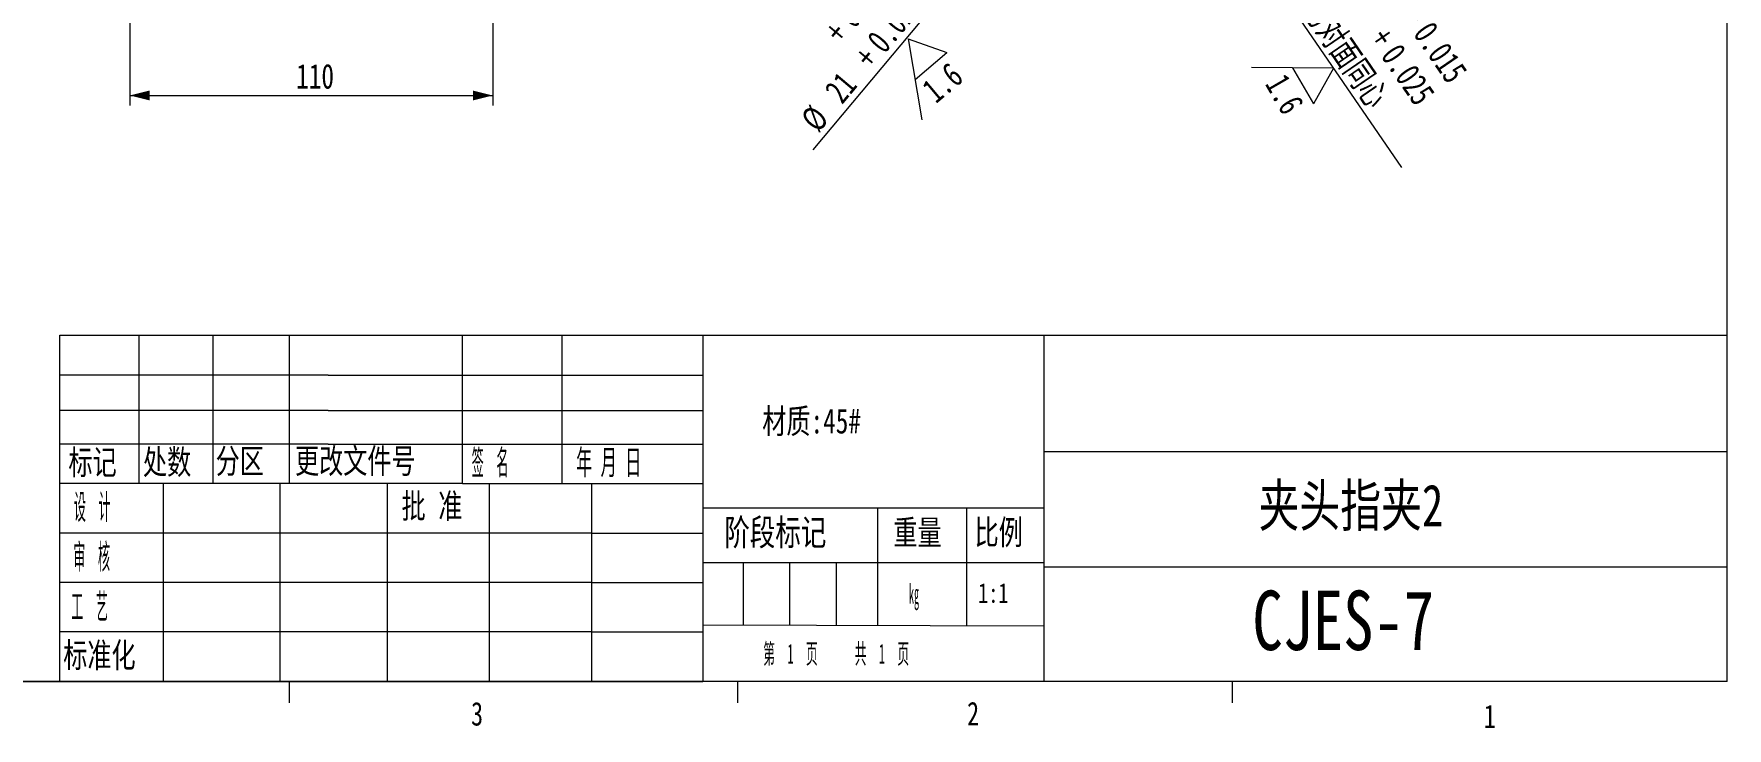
# Model space of a CAD drawing. Header units: millimetres. Extents: x 8 to 270, y 5 to 208.
# Drawn here: x 98.9 to 270, y 5.2 to 75.4 of the extents above; entities that cross this region are included whole.
import ezdxf

# ---------------------------------------------------------------- set-up
doc = ezdxf.new("R2010")
doc.units = ezdxf.units.MM
doc.styles.add('SLDTEXTSTYLE0', font='TXT', dxfattribs={"width": 0.75})
doc.styles.add('SLDTEXTSTYLE6', font='TXT', dxfattribs={"width": 0.5})
doc.styles.add('SLDTEXTSTYLE7', font='TXT', dxfattribs={"width": 0.375})
doc.styles.add('SLDTEXTSTYLE8', font='TXT', dxfattribs={"width": 0.458333})
doc.dimstyles.new('SLDDIMSTYLE10', dxfattribs={"dimtxt": 2.5, "dimasz": 2, "dimexe": 0, "dimexo": 0.0625, "dimtad": 1, "dimtoh": 1, "dimdec": 3, "dimlfac": 3, "dimzin": 12, "dimdsep": 46, "dimtxsty": 'SLDTEXTSTYLE0', "dimsah": 1, "dimcen": 0.09, "dimadec": 0, "dimazin": 0, "dimtol": 1, "dimtp": 0.015, "dimtm": -0.025, "dimtfac": 1, "dimtdec": 3, "dimtmove": 0, "dimatfit": 3, "dimfxl": 1, "dimtolj": 1, "dimarcsym": 0})
doc.dimstyles.new('SLDDIMSTYLE2', dxfattribs={"dimtxt": 2.5, "dimasz": 2, "dimexe": 0, "dimexo": 0.0625, "dimtad": 1, "dimtoh": 1, "dimlfac": 3, "dimzin": 12, "dimdsep": 46, "dimtxsty": 'SLDTEXTSTYLE0', "dimsah": 1, "dimcen": 0.09, "dimadec": 0, "dimazin": 0, "dimtfac": 1, "dimtofl": 0, "dimtmove": 0, "dimatfit": 3, "dimfxl": 1, "dimtolj": 1, "dimtzin": 12, "dimarcsym": 0})

# ---------------------------------------------------------------- blocks, each defined once
blk = doc.blocks.new('*D18')
at = {"color": 7, "linetype": 'Continuous', "lineweight": 0}
for p, q in [((145.25, 107.77), (145.25, 68.17)), ((108.59, 88.89), (108.59, 68.17)), ((108.59, 69.17), (145.25, 69.17))]:
    blk.add_line(p, q, dxfattribs=at)
for points in [[(108.59, 69.17), (110.59, 68.67), (110.59, 69.67)], [(145.25, 69.17), (143.25, 69.67), (143.25, 68.67)]]:
    blk.add_solid(points, dxfattribs=at)
at = {"color": 7, "linetype": 'Continuous', "lineweight": 0, "insert": (125.39, 72.36), "char_height": 2.5, "attachment_point": 1, "style": 'SLDTEXTSTYLE0'}
blk.add_mtext('110', dxfattribs=at)
blk = doc.blocks.new('*D46')
at = {"color": 7, "linetype": 'Continuous', "lineweight": 0}
for q in [(201.89, 113.28), (237.08, 61.9)]:
    blk.add_line((206.41, 106.68), q, dxfattribs=at)
for points in [[(201.89, 113.28), (202.61, 111.34), (203.43, 111.91)], [(206.41, 106.68), (205.69, 108.61), (204.87, 108.04)]]:
    blk.add_solid(points, dxfattribs=at)
at = {"color": 7, "linetype": 'Continuous', "lineweight": 0, "char_height": 2.5, "attachment_point": 1, "rotation": 304.4088, "style": 'SLDTEXTSTYLE0'}
for s, insert in [('%%c', (231.11, 83.2)), ('通与对面同心', (227.7, 81.16)), ('24', (233.24, 80.09)), ('+', (239.13, 78.53)), ('+', (235.85, 76.29)), ('0.015', (240.27, 76.86)), ('0.025', (236.99, 74.62))]:
    blk.add_mtext(s, dxfattribs=dict(at, insert=insert))
blk = doc.blocks.new('*D47')
at = {"color": 7, "linetype": 'Continuous', "lineweight": 0}
for q in [(202.71, 93.68), (177.61, 63.68)]:
    blk.add_line((198.22, 88.31), q, dxfattribs=at)
for points in [[(202.71, 93.68), (201.04, 92.47), (201.81, 91.83)], [(198.22, 88.31), (199.88, 89.53), (199.12, 90.17)]]:
    blk.add_solid(points, dxfattribs=at)
at = {"color": 7, "linetype": 'Continuous', "lineweight": 0, "char_height": 2.5, "attachment_point": 1, "rotation": 50.0899, "style": 'SLDTEXTSTYLE0'}
for s, insert in [('通', (188.23, 81.27)), ('0.015', (179.86, 77.44)), ('0.025', (182.9, 74.89)), ('+', (178.56, 75.89)), ('+', (181.6, 73.34)), ('21', (178.64, 69.8)), ('%%c', (176.22, 66.91))]:
    blk.add_mtext(s, dxfattribs=dict(at, insert=insert))
blk = doc.blocks.new('SW_SFSYMBOL_0')
at = {"color": 0, "linetype": 'Continuous', "lineweight": 0}
for p, q in [((-3.23, 7.13), (0.68, 5.75)), ((-3.23, 7.13), (-1.87, -1.05)), ((-2.55, 3.04), (0.68, 5.75))]:
    blk.add_line(p, q, dxfattribs=at)
at = {"color": 0, "linetype": 'Continuous', "lineweight": 0, "insert": (-2.05, 2.45), "char_height": 2.5, "attachment_point": 1, "rotation": 40, "style": 'SLDTEXTSTYLE0'}
blk.add_mtext('1.6', dxfattribs=at)
blk = doc.blocks.new('SW_SFSYMBOL_1')
at = {"color": 0, "linetype": 'Continuous', "lineweight": 0}
for p, q in [((7.58, 1.95), (-0.71, 2.02)), ((3.44, 1.98), (5.54, -1.66)), ((7.58, 1.95), (5.54, -1.66))]:
    blk.add_line(p, q, dxfattribs=at)
at = {"color": 0, "linetype": 'Continuous', "lineweight": 0, "insert": (2.77, 1.6), "char_height": 2.5, "attachment_point": 1, "rotation": 300, "style": 'SLDTEXTSTYLE0'}
blk.add_mtext('1.6', dxfattribs=at)

msp = doc.modelspace()

# ---------------------------------------------------------------- linework, layer by layer
at = {"color": 7, "linetype": 'Continuous', "lineweight": 0}
for p, q in [((270.000146, 9.958659), (270.000146, 208.078659)), ((101.497886, 44.958659), (270.000146, 44.958659)), ((101.497886, 9.958659), (101.497886, 44.958659)), ((109.490574, 44.958659), (109.490574, 29.958659)), ((116.954507, 44.958659), (116.954507, 29.958659)), ((124.689856, 44.958659), (124.689856, 29.958659)), ((142.196173, 29.958659), (142.196173, 44.958659)), ((152.238556, 44.958659), (152.238556, 29.958659)), ((166.480025, 44.958659), (166.480025, 9.958659)), ((200.962735, 44.958659), (200.962735, 9.958659)), ((128.618609, 40.912902), (101.497886, 40.912902)), ((128.618609, 40.912902), (166.480025, 40.912902)), ((128.618609, 37.354046), (101.497886, 37.354046)), ((128.618609, 37.354046), (166.480025, 37.354046)), ((128.618609, 33.922291), (101.497886, 33.922291)), ((128.618609, 33.922291), (166.480025, 33.922291)), ((270.000146, 33.158659), (200.962735, 33.158659)), ((142.196173, 29.958659), (101.497886, 29.958659)), ((111.933316, 29.958659), (111.933316, 9.958659)), ((123.739901, 29.958659), (123.739901, 9.958659)), ((134.596532, 29.958659), (134.596532, 9.958659)), ((142.196173, 29.958659), (166.480025, 29.958659)), ((144.91033, 29.958659), (144.91033, 9.958659)), ((155.224129, 29.958659), (155.224129, 9.958659)), ((200.962735, 27.458659), (166.480025, 27.458659)), ((184.141346, 27.458659), (184.141346, 15.587181)), ((193.128765, 27.458659), (193.128765, 15.56405)), ((134.596532, 24.958659), (101.497886, 24.958659)), ((144.91033, 24.958659), (134.596532, 24.958659)), ((155.224129, 24.958659), (144.91033, 24.958659)), ((155.224129, 24.958659), (166.480025, 24.958659)), ((200.962735, 21.958659), (166.480025, 21.958659)), ((170.555714, 21.958659), (170.555714, 15.622145)), ((175.258433, 21.958659), (175.258433, 15.610042)), ((179.961152, 21.958659), (179.961152, 15.597939)), ((200.962735, 21.558659), (270.000146, 21.558659)), ((134.596532, 19.958659), (101.497886, 19.958659)), ((144.91033, 19.958659), (134.596532, 19.958659)), ((155.224129, 19.958659), (144.91033, 19.958659)), ((155.224129, 19.958659), (166.480025, 19.958659)), ((200.962735, 15.543889), (166.480025, 15.632634)), ((134.596532, 14.958659), (101.497886, 14.958659)), ((144.91033, 14.958659), (134.596532, 14.958659)), ((155.224129, 14.958659), (144.91033, 14.958659)), ((155.224129, 14.958659), (166.480025, 14.958659)), ((270.000146, 9.958659), (8.380146, 9.958659)), ((71.654278, 9.958659), (166.480025, 9.958659)), ((124.689856, 9.958659), (124.689856, 7.804759)), ((169.981296, 9.958659), (169.981296, 7.804759)), ((219.987546, 9.958659), (219.987546, 7.804759))]:
    msp.add_line(p, q, dxfattribs=at)

# ---------------------------------------------------------------- block references
for name, p in [('SW_SFSYMBOL_0', (190.478213, 67.749384)), ('SW_SFSYMBOL_1', (222.647316, 69.991453))]:
    msp.add_blockref(name, p, dxfattribs=at)

# ---------------------------------------------------------------- texts
at = {"color": 7, "linetype": 'Continuous', "lineweight": 0, "attachment_point": 1}
for s, insert, char_height, style in [('材质:45#', (172.493521, 37.516675), 2.5, 'SLDTEXTSTYLE0'), ('标记', (102.377174, 33.363282), 2.5, 'SLDTEXTSTYLE0'), ('处数', (109.907455, 33.391435), 2.5, 'SLDTEXTSTYLE0'), ('分区', (117.257592, 33.484998), 2.5, 'SLDTEXTSTYLE0'), ('更改文件号', (125.270944, 33.49579), 2.5, 'SLDTEXTSTYLE0'), ('签  名', (143.129011, 33.345424), 2.5, 'SLDTEXTSTYLE7'), ('年 月 日', (153.684728, 33.363069), 2.5, 'SLDTEXTSTYLE6'), ('设  计', (102.929102, 28.859585), 2.5, 'SLDTEXTSTYLE7'), ('批 准', (136.036206, 28.947828), 2.5, 'SLDTEXTSTYLE0'), ('夹头指夹2', (222.644557, 29.864455), 4.2333333, 'SLDTEXTSTYLE0'), ('阶段标记', (168.65192, 26.349895), 2.6458333, 'SLDTEXTSTYLE0'), ('重量', (185.742272, 26.266102), 2.5, 'SLDTEXTSTYLE0'), ('比例', (193.950542, 26.289771), 2.5, 'SLDTEXTSTYLE0'), ('审  核', (102.866615, 23.831249), 2.5, 'SLDTEXTSTYLE7'), ('工  艺', (102.658014, 18.796528), 2.5, 'SLDTEXTSTYLE7'), ('     kg', (184.770092, 19.805233), 2, 'SLDTEXTSTYLE7'), ('1:1', (194.310516, 19.897855), 2, 'SLDTEXTSTYLE0'), ('CJES-7', (222.019256, 19.13755), 6, 'SLDTEXTSTYLE0'), ('标准化', (101.850179, 13.871962), 2.5, 'SLDTEXTSTYLE0'), ('第  1  页      共  1  页', (172.592337, 13.766894), 2, 'SLDTEXTSTYLE8'), ('3', (143.064121, 7.88721), 2.38125, 'SLDTEXTSTYLE0'), ('2', (193.191693, 7.908036), 2.38125, 'SLDTEXTSTYLE0'), ('1', (245.4146, 7.626931), 2.38125, 'SLDTEXTSTYLE0')]:
    msp.add_mtext(s, dxfattribs=dict(at, insert=insert, char_height=char_height, style=style))

# ---------------------------------------------------------------- dimensions: what is measured, and where the dimension line sits
at = {"color": 7, "linetype": 'Continuous', "lineweight": 0}
for p1, p2, text, picture, middle in [((206.4113, 106.677186), (201.89055, 113.277399), '<>\\P通与对面同心', '*D46', (230.743883, 71.152076)), ((198.216405, 88.314484), (202.707497, 93.68385), '<>通', '*D47', (185.491685, 73.101326))]:
    dim = msp.add_diameter_dim_2p(p1=p1, p2=p2, text=text, dimstyle='SLDDIMSTYLE10', dxfattribs=at)
    dim.commit()
    dim.dimension.update_dxf_attribs({"geometry": picture, "text_midpoint": middle, "dimtype": 163})
dim = msp.add_linear_dim(base=(145.251685, 69.165834), p1=(108.585019, 89.886115), p2=(145.251685, 108.768836), dimstyle='SLDDIMSTYLE2', dxfattribs=at)
dim.commit()
dim.dimension.update_dxf_attribs({"geometry": '*D18', "text_midpoint": (128.158161, 69.165834), "dimtype": 160})

doc.saveas('drawing.dxf')
